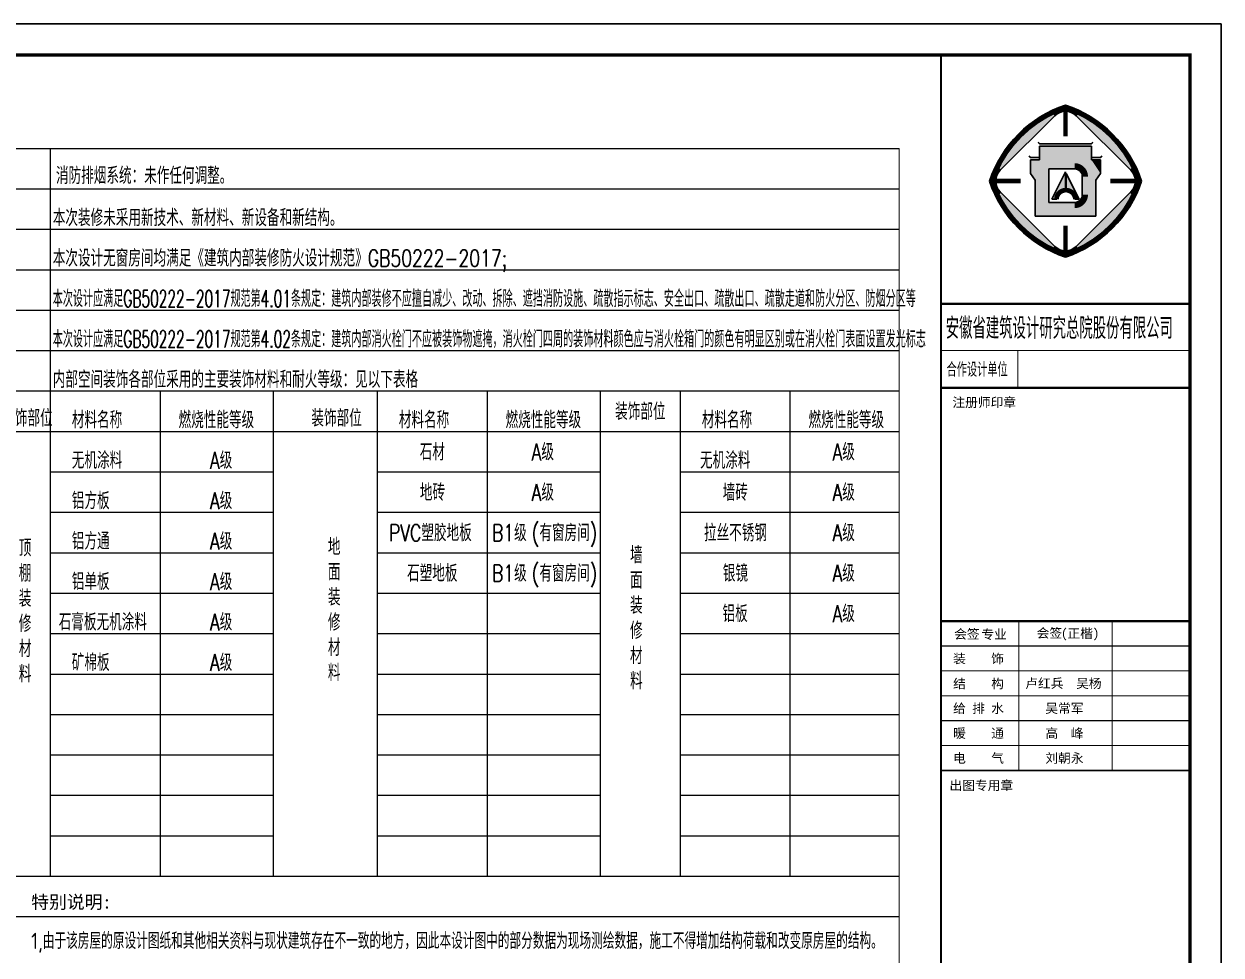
# Model space of a CAD drawing. Header units: millimetres. Extents: x -205444 to 751307, y 179719 to 310340.
# Drawn here: x 484711 to 523191, y 229907 to 259844 of the extents above; entities that cross this region are included whole.
import ezdxf
from ezdxf.enums import TextEntityAlignment as Align

# ---------------------------------------------------------------- set-up
doc = ezdxf.new("R2010")
doc.units = ezdxf.units.MM
doc.header["$LTSCALE"] = 1000
doc.layers.get('0').update_dxf_attribs({"linetype": 'CONTINUOUS'})
for name, color, linetype in [('4', 4, 'CONTINUOUS'), ('BZ_标准图框', 7, 'CONTINUOUS'), ('TEXT', 6, 'CONTINUOUS'), ('VHSoft_boundary', 7, 'CONTINUOUS')]:
    doc.layers.add(name, color=color, linetype=linetype)
doc.layers.add('L-说明', color=55, linetype='CONTINUOUS', lineweight=13)
doc.layers.add('LS-说明分割', color=157, linetype='CONTINUOUS', lineweight=9)
doc.styles.add('HT', font='simhei.ttf')
doc.styles.add('hz', font='simplex.shx', dxfattribs={"width": 0.8, "height": 300, "bigfont": 'hztxt.shx'})
doc.styles.get("Standard").update_dxf_attribs({"font": 'GBENOR', "bigfont": 'GBCBIG.shx'})

# ---------------------------------------------------------------- blocks, each defined once
blk = doc.blocks.new('G$C077BA564')
at = {"layer": 'LS-说明分割'}
for p, q in [((2727, 11502), (-26548, 11502)), ((-26548, -4098), (-26548, 11502)), ((-24549, -4098), (-24549, 11502)), ((-21018, -4098), (-21018, 11502)), ((-17377, -4098), (-17377, 11502)), ((-14037, -4098), (-14037, 11502)), ((-10507, -4098), (-10507, 11502)), ((-6866, -4098), (-6866, 11502)), ((-4301, -4098), (-4301, 11502)), ((-771, -4098), (-771, 11502)), ((2727, 10202), (-26548, 10202)), ((-17377, 8902), (-24549, 8902)), ((-6866, 8902), (-14037, 8902)), ((2727, 8902), (-4301, 8902)), ((-17377, 7602), (-24549, 7602)), ((-6866, 7602), (-14037, 7602)), ((2727, 7602), (-4301, 7602)), ((-17377, 6302), (-24549, 6302)), ((-6866, 6302), (-14037, 6302)), ((2727, 6302), (-4301, 6302)), ((-17377, 5002), (-24549, 5002)), ((-6866, 5002), (-14037, 5002)), ((2727, 5002), (-4301, 5002)), ((-17377, 3702), (-24549, 3702)), ((-6866, 3702), (-14037, 3702)), ((2727, 3702), (-4301, 3702)), ((-17377, 2402), (-24549, 2402)), ((-6866, 2402), (-14037, 2402)), ((2727, 2402), (-4301, 2402)), ((-17377, 1102), (-24549, 1102)), ((-6866, 1102), (-14037, 1102)), ((2727, 1102), (-4301, 1102)), ((-17377, -198), (-24549, -198)), ((-17377, -198), (-24549, -198)), ((-6866, -198), (-14037, -198)), ((-6866, -198), (-14037, -198)), ((2727, -198), (-4301, -198)), ((2727, -198), (-2536, -198)), ((-17377, -1498), (-24549, -1498)), ((-6866, -1498), (-14037, -1498)), ((2727, -1498), (-4301, -1498)), ((-17377, -2798), (-24549, -2798)), ((-6866, -2798), (-14037, -2798)), ((2727, -2798), (-4301, -2798)), ((2727, -4098), (-26548, -4098))]:
    blk.add_line(p, q, dxfattribs=at)
at = {"layer": 'LS-说明分割', "const_width": 30}
blk.add_lwpolyline([(-26548, 11502), (2727, 11502), (2727, -4098)], dxfattribs=at)
at = {"layer": 'L-说明', "style": 'hz', "width": 0.75}
for s, p in [('装饰部位', (-6398, 10582)), ('装饰部位', (-26099, 10369)), ('材料名称', (-23863, 10312)), ('燃烧性能等级', (-20432, 10312)), ('装饰部位', (-16163, 10369)), ('材料名称', (-13352, 10312)), ('燃烧性能等级', (-9921, 10312)), ('材料名称', (-3615, 10312)), ('燃烧性能等级', (-184, 10312)), ('石材', (-12679, 9280)), ('A级 ', (-9082, 9282)), ('A级 ', (589, 9282)), ('无机涂料', (-23863, 9012)), ('A级 ', (-19422, 9012)), ('无机涂料', (-3671, 9012)), ('地砖', (-12676, 7982)), ('A级 ', (-9082, 7982)), ('墙砖', (-2941, 7978)), ('A级 ', (589, 7982)), ('铝方板 ', (-23863, 7712)), ('A级 ', (-19422, 7712)), ('铝方通', (-23863, 6412)), ('A级 ', (-19422, 6412)), ('PVC塑胶地板', (-13669, 6682)), ('B1级 ', (-10357, 6682)), ('拉丝不锈钢', (-3543, 6680)), ('A级 ', (589, 6682)), ('石塑地板', (-13087, 5382)), ('B1级 ', (-10357, 5382)), ('银镜', (-2938, 5380)), ('A级 ', (589, 5382)), ('铝单板 ', (-23863, 5112)), ('A级 ', (-19422, 5112)), ('铝板', (-2947, 4080)), ('A级 ', (589, 4082)), ('石膏板无机涂料', (-24283, 3812)), ('A级 ', (-19422, 3812)), ('矿棉板', (-23863, 2512)), ('A级 ', (-19422, 2512))]:
    blk.add_text(s, height=540, dxfattribs=at).set_placement(p)
at = {"layer": 'L-说明', "color": 3, "style": 'hz', "width": 0.75}
for p in [(-9077, 6682), (-9077, 5382)]:
    blk.add_text('(有窗房间)', height=540, dxfattribs=at).set_placement(p)
at = {"layer": 'L-说明', "style": 'hz', "width": 0.75}
for s, p in [('顶', (-25365, 6464)), ('地', (-15429, 6505)), ('墙', (-5717, 6239)), ('棚', (-25365, 5654)), ('面', (-15429, 5695)), ('面', (-5717, 5429)), ('装', (-25365, 4844)), ('装', (-15429, 4885)), ('装', (-5717, 4619)), ('修', (-25365, 4034)), ('修', (-15429, 4075)), ('修', (-5717, 3809)), ('材', (-25365, 3224)), ('材', (-15429, 3265)), ('材', (-5717, 2999)), ('料', (-25365, 2414)), ('料', (-15429, 2455)), ('料', (-5717, 2189))]:
    blk.add_text(s, height=540, dxfattribs=at).set_placement(p, align=Align.MIDDLE_CENTER)
blk = doc.blocks.new('HB')
at = {"color": 7, "const_width": 113}
for points in [[(7139, 8048, 0.202274), (6580, 7812)], [(7139, 8047, 0.202274), (6580, 7811)], [(7139, 8048, -0.202274), (7699, 7812)], [(7139, 8047, -0.202274), (7699, 7811)]]:
    blk.add_lwpolyline(points, format="xyb", dxfattribs=at)
at = {"color": 7}
for centre in [(7139, 7267), (7139, 7267), (7139, 7267), (7139, 7266), (7139, 7266), (7139, 7266)]:
    blk.add_arc(centre, 725, 45, 135, dxfattribs=at)
at = {"layer": 'TEXT', "color": 7}
for p, q in [((7139, 6842), (7139, 8292)), ((7139, 6841), (7139, 8291)), ((6627, 7779), (4028, 5181)), ((6627, 7779), (4028, 5181)), ((4028, 5181), (6627, 7779)), ((4028, 5180), (6627, 7778)), ((6627, 7778), (4028, 5180)), ((6627, 7778), (4028, 5180)), ((10250, 5181), (7651, 7779)), ((7651, 7779), (10250, 5181)), ((7651, 7778), (10250, 5180)), ((10250, 5180), (7651, 7778)), ((5907, 6335), (8371, 6335)), ((5907, 6335), (5907, 5683)), ((5907, 6334), (8371, 6334)), ((5907, 6334), (5907, 5682)), ((8371, 6335), (8371, 5683)), ((8371, 6334), (8371, 5682)), ((5472, 5683), (5907, 5683)), ((5472, 5683), (5472, 5031)), ((5472, 5682), (5907, 5682)), ((5472, 5682), (5472, 5030)), ((6342, 5248), (7574, 5248)), ((6342, 5248), (6342, 3654)), ((6342, 5247), (7574, 5247)), ((6342, 5247), (6342, 3653)), ((8371, 5683), (8806, 5683)), ((8371, 5682), (8806, 5682)), ((8806, 5683), (8806, 5031)), ((8806, 5682), (8806, 5030)), ((3516, 4669), (4965, 4669)), ((3516, 4668), (4965, 4668)), ((5472, 5031), (5690, 4705)), ((5472, 5030), (5690, 4704)), ((5690, 4705), (5690, 3002)), ((5690, 4704), (5690, 3001)), ((7139, 5103), (6487, 3799)), ((7139, 5102), (6487, 3798)), ((7139, 5103), (7139, 4207)), ((7139, 5102), (7139, 4206)), ((7175, 5031), (7791, 3799)), ((7175, 5031), (7175, 4159)), ((7175, 5030), (7791, 3798)), ((7175, 5030), (7175, 4158)), ((7936, 4886), (7936, 4017)), ((7936, 4885), (7936, 4015)), ((8806, 5031), (8588, 4705)), ((8806, 5030), (8588, 4704)), ((8588, 4705), (8588, 3002)), ((8588, 4704), (8588, 3001)), ((9313, 4669), (10762, 4669)), ((9313, 4668), (10762, 4668)), ((4028, 4156), (6627, 1558)), ((6627, 1558), (4028, 4156)), ((6627, 1557), (4028, 4155)), ((4028, 4155), (6627, 1557)), ((7651, 1558), (10250, 4156)), ((7651, 1557), (10250, 4155)), ((6342, 3654), (7574, 3654)), ((6342, 3653), (7574, 3653)), ((6487, 3799), (6731, 3799)), ((6487, 3798), (6731, 3798)), ((7583, 3799), (7791, 3799)), ((7583, 3798), (7791, 3798)), ((5690, 3002), (8588, 3002)), ((5690, 3001), (8588, 3001)), ((7139, 2495), (7139, 1046)), ((7139, 2494), (7139, 1045))]:
    blk.add_line(p, q, dxfattribs=at)
for points, const_width in [([(7167, 8189, 0.235887), (3616, 4634)], 213), ([(7167, 8188, 0.235887), (3616, 4633)], 213), ([(7111, 8189, -0.235887), (10662, 4634)], 213), ([(7111, 8188, -0.235887), (10662, 4633)], 213), ([(3777, 4717, -0.202274), (4018, 5274)], 113), ([(3777, 4716, -0.202274), (4018, 5273)], 113), ([(8072, 4886, 0.414214), (7574, 5384)], 272), ([(8072, 4885, 0.414214), (7574, 5383)], 272), ([(10501, 4717, 0.202274), (10260, 5274)], 113), ([(10501, 4716, 0.202274), (10260, 5273)], 113), ([(7167, 1148, -0.235887), (3616, 4704)], 213), ([(7167, 1147, -0.235887), (3616, 4703)], 213), ([(3777, 4620, 0.202274), (4018, 4063)], 113), ([(3777, 4619, 0.202274), (4018, 4062)], 113), ([(7111, 1148, 0.235887), (10662, 4704)], 213), ([(7111, 1147, 0.235887), (10662, 4703)], 213), ([(10501, 4620, -0.202274), (10260, 4063)], 113), ([(10501, 4619, -0.202274), (10260, 4062)], 113), ([(6686, 3799, -0.414214), (7139, 4252)], 181), ([(6686, 3798, -0.414214), (7139, 4251)], 181), ([(6731, 3799, -0.414214), (7139, 4207)], 181), ([(6731, 3798, -0.414214), (7139, 4206)], 181), ([(7628, 3799, 0.414214), (7175, 4252)], 181), ([(7628, 3798, 0.414214), (7175, 4251)], 181), ([(7583, 3799, 0.414214), (7175, 4207)], 181), ([(7583, 3798, 0.414214), (7175, 4206)], 181), ([(7574, 3518, 0.414214), (8072, 4017)], 272), ([(7574, 3517, 0.414214), (8072, 4015)], 272), ([(7139, 1289, -0.202274), (6580, 1525)], 113), ([(7139, 1288, -0.202274), (6580, 1524)], 113), ([(7139, 1289, 0.202274), (7699, 1525)], 113), ([(7139, 1288, 0.202274), (7699, 1524)], 113)]:
    blk.add_lwpolyline(points, format="xyb", dxfattribs=dict(at, const_width=const_width))
for points, const_width in [([(7139, 8248), (7139, 6799)], 217), ([(7139, 8247), (7139, 6798)], 217), ([(5830, 6521), (5907, 6444), (8371, 6444), (8448, 6521)], 72.5), ([(5830, 6520), (5907, 6443), (8371, 6443), (8448, 6520)], 72.5), ([(5396, 5869), (5472, 5792), (5907, 5792)], 72.5), ([(5396, 5868), (5472, 5791), (5907, 5791)], 72.5), ([(8371, 5792), (8806, 5792), (8882, 5869)], 72.5), ([(8371, 5791), (8806, 5791), (8882, 5868)], 72.5), ([(3560, 4669), (5009, 4669)], 217), ([(3560, 4668), (5009, 4668)], 217), ([(10719, 4669), (9269, 4669)], 217), ([(10719, 4668), (9269, 4668)], 217), ([(7139, 1089), (7139, 2538)], 217), ([(7139, 1088), (7139, 2537)], 217)]:
    blk.add_lwpolyline(points, dxfattribs=dict(at, const_width=const_width))
for centre, radius, start, end in [((8951, 2857), 5728, 108.4349, 161.5651), ((8951, 2857), 5728, 108.4349, 161.5651), ((8951, 2857), 5728, 108.4349, 161.5651), ((8951, 2856), 5728, 108.4349, 161.5651), ((8951, 2856), 5728, 108.4349, 161.5651), ((8951, 2856), 5728, 108.4349, 161.5651), ((5328, 2857), 5728, 18.4349, 71.5651), ((5328, 2857), 5728, 18.4349, 71.5651), ((5328, 2856), 5728, 18.4349, 71.5651), ((5328, 2856), 5728, 18.4349, 71.5651), ((4541, 4669), 725, 135, 225), ((4541, 4669), 725, 135, 225), ((4541, 4669), 725, 135, 225), ((4541, 4669), 725, 135, 225), ((4541, 4668), 725, 135, 225), ((4541, 4668), 725, 135, 225), ((4541, 4668), 725, 135, 225), ((4541, 4668), 725, 135, 225), ((7574, 4886), 362, 0, 90), ((7574, 4885), 362, 0, 90), ((9737, 4669), 725, 315, 45), ((9737, 4669), 725, 315, 45), ((9737, 4668), 725, 315, 45), ((9737, 4668), 725, 315, 45), ((8951, 6480), 5728, 198.4349, 251.5651), ((8951, 6480), 5728, 198.4349, 251.5651), ((8951, 6479), 5728, 198.4349, 251.5651), ((8951, 6479), 5728, 198.4349, 251.5651), ((5328, 6480), 5728, 288.4349, 341.5651), ((5328, 6479), 5728, 288.4349, 341.5651), ((7574, 4017), 362, 270, 0), ((7574, 4015), 362, 270, 0), ((7139, 2070), 725, 225, 315), ((7139, 2070), 725, 225, 315), ((7139, 2069), 725, 225, 315), ((7139, 2069), 725, 225, 315)]:
    blk.add_arc(centre, radius, start, end, dxfattribs=at)
for points in [[(6662, 7812), (6076, 7812), (4028, 5181), (4028, 5788)], [(6662, 7811), (6076, 7811), (4028, 5180), (4028, 5787)], [(7616, 7812), (8202, 7812), (10250, 5181), (10250, 5788)], [(7616, 7811), (8202, 7811), (10250, 5180), (10250, 5787)], [(5907, 6335), (6342, 5248), (8371, 6335), (7574, 5248)], [(5907, 6335), (5907, 5683), (6342, 5248)], [(5907, 6334), (6342, 5247), (8371, 6334), (7574, 5247)], [(5907, 6334), (5907, 5682), (6342, 5247)], [(8371, 6335), (7667, 5375), (8371, 5683), (8037, 5070)], [(8371, 6334), (7667, 5374), (8371, 5682), (8037, 5069)], [(5472, 5683), (5907, 5683), (5472, 5031), (6342, 5248)], [(5472, 5682), (5907, 5682), (5472, 5030), (6342, 5247)], [(5472, 5031), (5690, 4705), (6342, 5248)], [(5472, 5030), (5690, 4704), (6342, 5247)], [(5690, 4705), (6342, 5248), (5690, 3002), (6342, 3654)], [(5690, 4704), (6342, 5247), (5690, 3001), (6342, 3653)], [(7936, 4886), (8588, 4705), (8371, 5683), (8806, 5031)], [(7936, 4885), (8588, 4704), (8371, 5682), (8806, 5030)], [(8371, 5683), (8806, 5683), (8806, 5031)], [(8371, 5682), (8806, 5682), (8806, 5030)], [(6686, 3799), (6487, 3799), (7139, 4252), (7139, 5103)], [(6686, 3798), (6487, 3798), (7139, 4251), (7139, 5102)], [(7791, 3799), (7628, 3799), (7175, 5031), (7175, 4252)], [(7791, 3798), (7628, 3798), (7175, 5030), (7175, 4251)], [(8588, 3002), (7936, 4017), (8588, 4705), (7936, 4886)], [(8588, 3001), (7936, 4015), (8588, 4704), (7936, 4885)], [(6662, 1525), (6076, 1525), (4028, 4156), (4028, 3550)], [(6662, 1524), (6076, 1524), (4028, 4155), (4028, 3549)], [(7616, 1525), (8202, 1525), (10250, 4156), (10250, 3550)], [(7616, 1524), (8202, 1524), (10250, 4155), (10250, 3549)], [(6342, 3654), (5690, 3002), (7574, 3654), (8588, 3002)], [(6342, 3653), (5690, 3001), (7574, 3653), (8588, 3001)], [(7741, 3547), (8043, 3850), (8588, 3002)], [(7741, 3546), (8043, 3849), (8588, 3001)]]:
    blk.add_solid(points, dxfattribs=at)
blk = doc.blocks.new('vhtemplate_标准图框_A1+0.5')
at = {"layer": 'BZ_标准图框'}
blk.add_lwpolyline([(210, 594), (1261, 594), (1261, 0), (210, 0)], close=True, dxfattribs=at)
at = {"layer": 'BZ_标准图框', "const_width": 1}
blk.add_lwpolyline([(1251, 10), (1251, 584), (235, 584), (235, 10)], close=True, dxfattribs=at)
at = {"layer": 'BZ_标准图框'}
for points, const_width in [([(1171, 10), (1171, 584)], 0.7), ([(1171, 504), (1251, 504)], 0.7), ([(1171, 489), (1251, 489)], 0.35), ([(1195.65, 476.8), (1195.65, 488.8)], 0.35), ([(1171, 477), (1251, 477)], 0.7), ([(1171, 402), (1251, 402)], 0.7), ([(1196, 402), (1196, 354)], 0.35), ([(1226, 402), (1226, 354)], 0.35), ([(1251, 394), (1171, 394)], 0.35), ([(1251, 386), (1171, 386)], 0.35), ([(1251, 378), (1171, 378)], 0.35), ([(1251, 370), (1171, 370)], 0.35), ([(1251, 362), (1171, 362)], 0.35), ([(1251, 354), (1171, 354)], 0.5)]:
    blk.add_lwpolyline(points, dxfattribs=dict(at, const_width=const_width))
at = {"layer": 'VHSoft_boundary'}
blk.add_lwpolyline([(210, 594), (1261, 594), (1261, 0), (210, 0)], close=True, dxfattribs=at)
at = {"layer": 'BZ_标准图框', "xscale": 0.0067500000000109, "yscale": 0.0067500000000109, "zscale": 0.0067500000000109}
blk.add_blockref('HB', (1162.82, 511.97), dxfattribs=at)
at = {"layer": 'BZ_标准图框', "style": 'HT'}
for s, height, width, p in [('安徽省建筑设计研究总院股份有限公司', 6, 0.525, (1172.49, 493.4)), ('合作设计单位', 4, 0.6, (1172.78, 481.01))]:
    blk.add_text(s, height=height, dxfattribs=dict(at, width=width)).set_placement(p)
for s, p in [('注册师印章', (1174.66, 470.84)), ('会签', (1175.21, 396.34)), ('专业', (1183.96, 396.25)), ('会签', (1201.73, 396.66)), ('(正楷)', (1209.58, 396.57)), ('装    饰', (1174.87, 388.45)), ('结    构', (1174.87, 380.41)), ('卢红兵  吴杨', (1198.06, 380.49)), ('给 排 水', (1174.87, 372.45)), ('吴常军', (1204.53, 372.47)), ('暖    通', (1174.87, 364.47)), ('高  峰', (1204.53, 364.45)), ('电    气', (1174.87, 356.44)), ('刘朝永', (1204.53, 356.44)), ('出图专用章', (1173.71, 347.68))]:
    blk.add_text(s, height=3, dxfattribs=at).set_placement(p)
for tag, p in [('审定', (1211, 186.49)), ('审核', (1211, 178.49)), ('工程主持人', (1211, 170.49)), ('专业负责人', (1211, 154.49)), ('校对', (1211, 146.49)), ('设计', (1211, 137.57)), ('制图', (1211, 130.49)), ('图名', (1211, 66.45)), ('1:100', (1223.5, 34.5)), ('设计阶段', (1223.5, 26.45))]:
    blk.add_attdef(tag, text='', height=3, dxfattribs=at).set_placement(p, align=Align.CENTER)
for tag, width, p in [('2025100', 0.88, (1223.5, 121.25)), ('合肥空港经济示范区管理办公室', 0.7, (1223.5, 111.19)), ('新桥机场海关业务用房改造项目设计总承包（2次）', 0.475, (1223.5, 101.2)), ('-', 0.7, (1223.5, 91.31))]:
    blk.add_attdef(tag, text='', height=3.5, dxfattribs=dict(at, width=width)).set_placement(p, align=Align.CENTER)
for tag, p, p2 in [('索引', (1239.79, 50.15), (1248.42, 50.15)), ('图号', (1235.44, 19.04), (1244.06, 19.04))]:
    blk.add_attdef(tag, text='', height=3, dxfattribs=at).set_placement(p, p2, align=Align.FIT)
at = {"layer": 'BZ_标准图框', "style": 'HT', "width": 0.666667}
blk.add_attdef('总图号', text='', height=3, dxfattribs=at).set_placement((1235.44, 12), (1244.06, 12), align=Align.FIT)

msp = doc.modelspace()

# ---------------------------------------------------------------- linework, layer by layer
at = {"layer": 'LS-说明分割'}
for p, q in [((512841, 255832.4), (422791.2, 255832.4)), ((485565, 248032.4), (485565, 255832.4)), ((512841, 254532.4), (422791.2, 254532.4)), ((512841, 253232.4), (422791.2, 253232.4)), ((512841, 251932.4), (422791.2, 251932.4)), ((512841, 250632.4), (422791.2, 250632.4)), ((512841, 249332.4), (422791.2, 249332.4)), ((512841, 248032.4), (422791.2, 248032.4)), ((485565, 246732.4), (422791.2, 246732.4)), ((512841, 231132.4), (422791.2, 231132.4))]:
    msp.add_line(p, q, dxfattribs=at)
at = {"layer": 'LS-说明分割', "const_width": 30}
msp.add_lwpolyline([(512841, 232432.4), (512841, 202532.4), (422791.2, 202532.4), (422791.2, 255832.4), (512841, 255832.4), (512841, 248032.4)], dxfattribs=at)

# ---------------------------------------------------------------- block references
at = {"xscale": 100, "yscale": 100, "zscale": 100}
msp.add_blockref('vhtemplate_标准图框_A1+0.5', (397091.1, 200444.2), dxfattribs=at)
at = {"color": 6}
msp.add_blockref('G$C077BA564', (510113.6, 236530.1), dxfattribs=at)

# ---------------------------------------------------------------- texts
at = {"layer": '4', "style": 'HT'}
msp.add_text('特别说明:', height=420, dxfattribs=at).set_placement((484944.4, 231402.1))
at = {"layer": 'L-说明', "style": 'hz'}
for s, width, p in [('消防排烟系统：未作任何调整。', 0.75, (485741, 254696)), ('本次装修未采用新技术、新材料、新设备和新结构。 ', 0.75, (485637.7, 253342.4)), ('本次设计无窗房间均满足《建筑内部装修防火设计规范》GB50222-2017; ', 0.75, (485637.7, 252042.4)), ('本次设计应满足GB50222-2017规范第4.01条规定：建筑内部装修不应擅自减少、改动、拆除、遮挡消防设施、疏散指示标志、安全出口、疏散出口、疏散走道和防火分区、防烟分区等 ', 0.6, (485637.7, 250742.4)), ('本次设计应满足GB50222-2017规范第4.02条规定：建筑内部消火栓门不应被装饰物遮掩，消火栓门四周的装饰材料颜色应与消火栓箱门的颜色有明显区别或在消火栓门表面设置发光标志 ', 0.6, (485637.7, 249442.4)), ('内部空间装饰各部位采用的主要装饰材料和耐火等级：见以下表格', 0.75, (485637.7, 248142.4))]:
    msp.add_text(s, height=540, dxfattribs=dict(at, width=width)).set_placement(p)
at = {"layer": 'L-说明', "color": 1}
msp.add_text('1,由于该房屋的原设计图纸和其他相关资料与现状建筑存在不一致的地方，因此本设计图中的部分数据为现场测绘数据，施工不得增加结构荷载和改变原房屋的结构。', height=520.851, dxfattribs=at).set_placement((484944.4, 230102.1))

doc.saveas('drawing.dxf')
